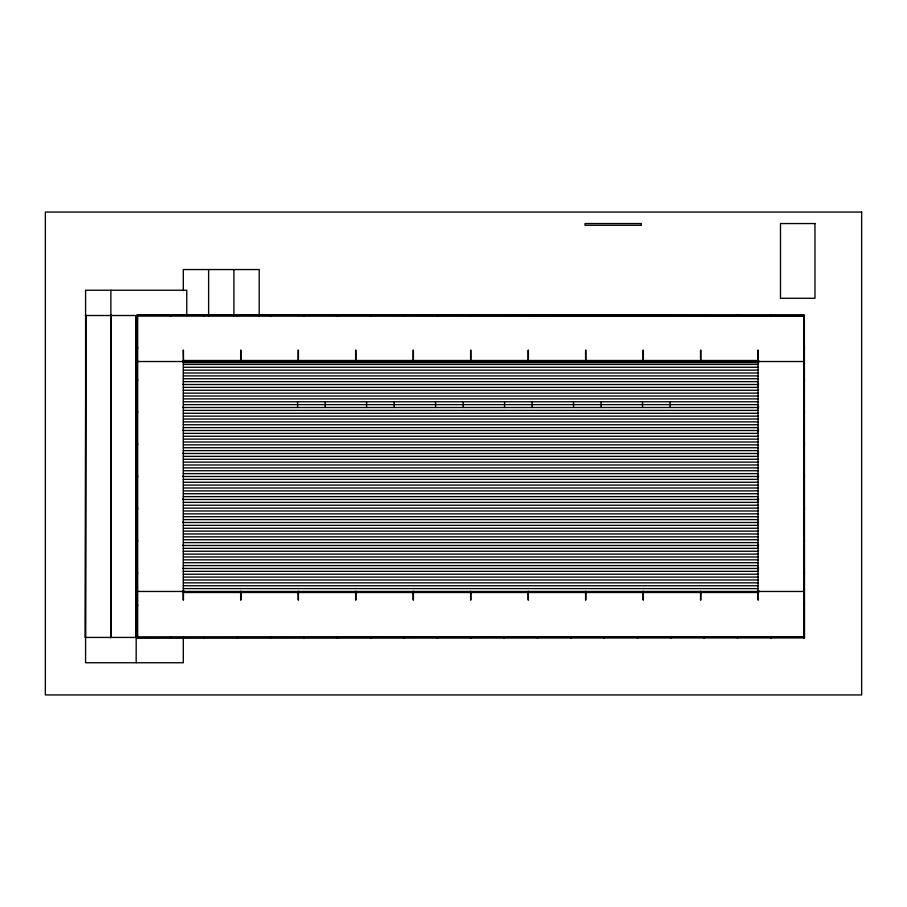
<?xml version="1.0" encoding="UTF-8"?>
<svg xmlns="http://www.w3.org/2000/svg" width="907" height="907" viewBox="0 0 907 907"><rect width="100%" height="100%" fill="white"/><g stroke="black" fill="none" stroke-linecap="round" stroke-linejoin="round"><path stroke-width="1.36" d="M85.417 315.511L804.509 315.534M804.362 315.738L137.127 315.33L804.362 315.33L804.509 637.802L136.98 637.802L136.98 315.194L804.169 315.251L804.169 637.746M136.98 315.874L804.169 315.817M136.98 347.381L137.671 347.381M803.817 347.381L804.509 347.381M136.98 348.073L137.671 348.073M803.817 348.073L804.509 348.073M758.173 360.487L183.316 360.487L183.316 592.498L758.173 592.498M183.951 360.895L182.681 360.895L182.681 362.154L183.951 362.154M757.538 360.895L758.808 360.895L758.808 362.154L757.538 362.154M183.69 361.145L182.942 361.145L183.69 361.893M137.331 361.519L804.169 361.519M758.037 361.655L758.309 350.238M183.316 362.562L758.173 362.562M183.316 364.399L758.173 364.399M183.316 367.267L758.173 367.267M183.316 370.147L758.173 370.147M183.316 373.015L758.173 373.015M183.316 375.895L758.173 375.895M183.316 378.763L758.173 378.763M136.98 379.568L137.671 379.568M803.817 379.568L804.509 379.568M136.98 380.26L137.671 380.26M803.817 380.26L804.509 380.26M183.316 381.643L758.173 381.643M183.69 384.149L182.942 384.149L183.69 384.885M183.316 384.511L758.173 384.511M183.316 387.391L758.173 387.391M183.316 390.271L758.173 390.271M183.316 393.139L758.173 393.139M183.316 396.019L758.173 396.019M183.316 398.887L758.173 398.887M183.316 401.767L758.173 401.767M183.316 404.635L758.173 404.635M183.69 407.141L182.942 407.141L183.69 407.889M183.316 407.515L758.173 407.515M183.316 410.383L758.173 410.383M136.98 411.767L137.671 411.767M803.817 411.767L804.509 411.767M136.98 412.458L137.671 412.458M803.817 412.458L804.509 412.458M183.316 413.263L758.173 413.263M183.316 416.132L758.173 416.132M183.316 419.011L758.173 419.011M183.316 421.88L758.173 421.88M183.316 424.759L758.173 424.759M183.316 427.628L758.173 427.628M183.69 430.133L182.942 430.133L183.69 430.882M183.316 430.508L758.173 430.508M183.316 433.376L758.173 433.376M183.316 436.256L758.173 436.256M183.316 439.124L758.173 439.124M183.316 442.004L758.173 442.004M136.98 443.954L137.671 443.954M803.817 443.954L804.509 443.954M136.98 444.645L137.671 444.645M803.817 444.645L804.509 444.645M183.316 444.872L758.173 444.872M183.316 447.752L758.173 447.752M183.316 450.62L758.173 450.62M183.69 453.126L182.942 453.126L183.69 453.874M183.316 453.5L758.173 453.5M183.316 456.38L758.173 456.38M183.316 459.248L758.173 459.248M183.316 462.128L758.173 462.128M183.316 464.996L758.173 464.996M183.316 467.876L758.173 467.876M183.316 470.744L758.173 470.744M183.316 473.624L758.173 473.624M136.98 476.152L137.671 476.152M183.69 476.118L182.942 476.118L183.69 476.867M803.817 476.152L804.509 476.152M183.316 476.492L758.173 476.492M136.98 476.844L137.671 476.844M803.817 476.844L804.509 476.844M183.316 479.372L758.173 479.372M183.316 482.241L758.173 482.241M183.316 485.12L758.173 485.12M183.316 487.989L758.173 487.989M183.316 490.868L758.173 490.868M183.316 493.737L758.173 493.737M183.316 496.617L758.173 496.617M183.69 499.111L182.942 499.111L183.69 499.859M183.316 499.485L758.173 499.485M183.316 502.365L758.173 502.365M183.316 505.233L758.173 505.233M183.316 508.113L758.173 508.113M136.98 508.339L137.671 508.339M803.817 508.339L804.509 508.339M136.98 509.031L137.671 509.031M803.817 509.031L804.509 509.031M183.316 510.981L758.173 510.981M183.316 513.861L758.173 513.861M183.316 516.729L758.173 516.729M183.316 519.609L758.173 519.609M183.69 522.115L182.942 522.115L183.69 522.851M183.316 522.489L758.173 522.489M183.316 525.357L758.173 525.357M183.316 528.237L758.173 528.237M183.316 531.105L758.173 531.105M183.316 533.985L758.173 533.985M183.316 536.853L758.173 536.853M183.316 539.733L758.173 539.733M136.98 540.538L137.671 540.538M803.817 540.538L804.509 540.538M136.98 541.218L137.671 541.218M803.817 541.218L804.509 541.218M183.316 542.601L758.173 542.601M183.69 545.107L182.942 545.107L183.69 545.855M183.316 545.481L758.173 545.481M183.316 548.35L758.173 548.35M183.316 551.229L758.173 551.229M183.316 554.098L758.173 554.098M183.316 556.977L758.173 556.977M183.316 559.846L758.173 559.846M183.316 562.725L758.173 562.725M183.316 565.594L758.173 565.594M183.69 568.099L182.942 568.099L183.69 568.848M183.316 568.474L758.173 568.474M183.316 571.342L758.173 571.342M136.98 572.725L137.671 572.725M803.817 572.725L804.509 572.725M136.98 573.417L137.671 573.417M803.817 573.417L804.509 573.417M183.316 574.222L758.173 574.222M183.316 577.09L758.173 577.09M183.316 579.97L758.173 579.97M183.316 582.838L758.173 582.838M183.316 585.718L758.173 585.718M183.316 588.586L758.173 588.586M183.951 590.831L182.681 590.831L182.681 592.101L183.951 592.101M757.538 590.831L758.808 590.831L758.808 592.101L757.538 592.101M183.69 591.092L182.942 591.092L183.69 591.84M137.331 591.466L804.169 591.466M211.422 592.101L212.691 592.101M240.174 592.101L241.432 592.101M268.914 592.101L270.173 592.101M297.655 592.101L298.925 592.101M326.395 592.101L327.665 592.101M355.147 592.101L356.406 592.101M383.888 592.101L385.146 592.101M412.628 592.101L413.887 592.101M441.369 592.101L442.639 592.101M470.109 592.101L471.379 592.101M498.861 592.101L500.12 592.101M527.602 592.101L528.86 592.101M556.342 592.101L557.612 592.101M585.083 592.101L586.353 592.101M613.824 592.101L615.093 592.101M642.575 592.101L643.834 592.101M671.316 592.101L672.575 592.101M700.057 592.101L701.326 592.101M728.797 592.101L730.067 592.101M136.98 604.912L137.671 604.912M803.817 604.912L804.509 604.912M136.98 605.604L137.671 605.604M803.817 605.604L804.509 605.604M136.98 637.111L804.509 637.111M804.362 637.258L137.127 637.655M85.417 637.428L804.509 637.451M803.817 315.534L803.817 637.802M771.165 315.194L771.165 315.874M771.165 637.111L771.165 637.802M770.825 315.251L770.825 315.817M770.825 637.168L770.825 637.746M770.474 315.194L770.474 315.874M770.474 637.111L770.474 637.802M758.309 591.33L758.309 599.958M758.037 350.238L758.037 599.958M737.822 315.194L737.822 315.874M737.822 637.111L737.822 637.802M737.482 315.251L737.482 315.817M737.482 637.168L737.482 637.746M737.13 315.194L737.13 315.874M737.13 637.111L737.13 637.802M704.478 315.194L704.478 315.874M704.478 637.111L704.478 637.802M704.138 315.251L704.138 315.817M704.138 637.168L704.138 637.746M703.798 315.194L703.798 315.874M703.798 637.111L703.798 637.802M700.828 350.238L700.828 360.26M700.828 591.33L700.828 599.958M700.555 350.238L700.555 360.26M700.555 591.33L700.555 599.958M671.146 315.194L671.146 315.874M671.146 637.111L671.146 637.802M670.795 315.251L670.795 315.817M670.795 637.168L670.795 637.746M670.454 315.194L670.454 315.874M670.454 637.111L670.454 637.802M670.103 402.402L670.103 407.515M643.346 350.238L643.346 360.26M643.346 591.33L643.346 599.958M643.063 350.238L643.063 360.26M643.063 591.33L643.063 599.958M642.519 402.402L642.519 407.515M637.802 315.194L637.802 315.874M637.802 637.111L637.802 637.802M637.451 315.251L637.451 315.817M637.451 637.168L637.451 637.746M637.111 315.194L637.111 315.874M637.111 637.111L637.111 637.802M604.459 315.194L604.459 315.874M604.459 637.111L604.459 637.802M604.119 315.251L604.119 315.817M604.119 637.168L604.119 637.746M603.767 315.194L603.767 315.874M603.767 637.111L603.767 637.802M601.126 402.402L601.126 407.515M585.854 350.238L585.854 360.26M585.854 591.33L585.854 599.958M585.582 350.238L585.582 360.26M585.582 591.33L585.582 599.958M573.53 402.402L573.53 407.515M571.115 315.194L571.115 315.874M571.115 637.111L571.115 637.802M570.775 315.251L570.775 315.817M570.775 637.168L570.775 637.746M570.424 315.194L570.424 315.874M570.424 637.111L570.424 637.802M537.772 315.194L537.772 315.874M537.772 637.111L537.772 637.802M537.432 315.251L537.432 315.817M537.432 637.168L537.432 637.746M537.08 315.194L537.08 315.874M537.08 637.111L537.08 637.802M532.137 402.402L532.137 407.515M528.373 350.238L528.373 360.26M528.373 591.33L528.373 599.958M528.089 350.238L528.089 360.26M528.089 591.33L528.089 599.958M504.553 402.402L504.553 407.515M504.428 315.194L504.428 315.874M504.428 637.111L504.428 637.802M504.088 315.251L504.088 315.817M504.088 637.168L504.088 637.746M503.748 315.194L503.748 315.874M503.748 637.111L503.748 637.802M471.096 315.194L471.096 315.874M471.096 637.111L471.096 637.802M470.88 350.238L470.88 360.26M470.88 591.33L470.88 599.958M470.744 315.251L470.744 315.817M470.744 637.168L470.744 637.746M470.608 350.238L470.608 360.26M470.608 591.33L470.608 599.958M470.404 315.194L470.404 315.874M470.404 637.111L470.404 637.802M463.16 402.402L463.16 407.515M437.752 315.194L437.752 315.874M437.752 637.111L437.752 637.802M437.401 315.251L437.401 315.817M437.401 637.168L437.401 637.746M437.061 315.194L437.061 315.874M437.061 637.111L437.061 637.802M435.564 402.402L435.564 407.515M413.399 350.238L413.399 360.26M413.399 591.33L413.399 599.958M413.127 350.238L413.127 360.26M413.127 591.33L413.127 599.958M404.409 315.194L404.409 315.874M404.409 637.111L404.409 637.802M404.057 315.251L404.057 315.817M404.057 637.168L404.057 637.746M403.717 315.194L403.717 315.874M403.717 637.111L403.717 637.802M394.171 402.402L394.171 407.515M371.065 315.194L371.065 315.874M371.065 637.111L371.065 637.802M370.725 315.251L370.725 315.817M370.725 637.168L370.725 637.746M370.373 315.194L370.373 315.874M370.373 637.111L370.373 637.802M366.587 402.402L366.587 407.515M355.907 350.238L355.907 360.26M355.907 591.33L355.907 599.958M355.635 350.238L355.635 360.26M355.635 591.33L355.635 599.958M337.721 315.194L337.721 315.874M337.721 637.111L337.721 637.802M337.381 315.251L337.381 315.817M337.381 637.168L337.381 637.746M337.03 315.194L337.03 315.874M337.03 637.111L337.03 637.802M325.194 402.402L325.194 407.515M304.378 315.194L304.378 315.874M304.378 637.111L304.378 637.802M304.038 315.251L304.038 315.817M304.038 637.168L304.038 637.746M303.686 315.194L303.686 315.874M303.686 637.111L303.686 637.802M298.426 350.238L298.426 360.26M298.426 591.33L298.426 599.958M298.154 350.238L298.154 360.26M298.154 591.33L298.154 599.958M297.598 402.402L297.598 407.515M271.034 315.194L271.034 315.874M271.034 637.111L271.034 637.802M270.694 315.251L270.694 315.817M270.694 637.168L270.694 637.746M270.354 315.194L270.354 315.874M270.354 637.111L270.354 637.802M259.198 316.135L259.198 269.549L183.316 269.549L183.316 290.728M240.945 350.238L240.945 360.26M240.945 591.33L240.945 599.958M240.661 350.238L240.661 360.26M240.661 591.33L240.661 599.958M237.702 315.194L237.702 315.874M237.702 637.111L237.702 637.802M237.351 315.251L237.351 315.817M237.351 637.168L237.351 637.746M237.01 315.194L237.01 315.874M237.01 637.111L237.01 637.802M233.904 269.549L233.904 316.135M208.61 269.549L208.61 316.135M204.358 315.194L204.358 315.874M204.358 637.111L204.358 637.802M204.007 315.251L204.007 315.817M204.007 637.168L204.007 637.746M203.667 315.194L203.667 315.874M203.667 637.111L203.667 637.802M186.763 315.534L186.763 290.24L85.587 290.24L85.587 662.745L183.316 662.745L183.316 637.451M183.452 350.238L183.452 361.655L183.18 350.238M183.452 591.33L183.452 599.958M183.18 591.33L183.18 599.958M171.015 315.194L171.015 315.874M171.015 637.111L171.015 637.802M170.675 315.251L170.675 315.817M170.675 637.168L170.675 637.746M170.323 315.194L170.323 315.874M170.323 637.111L170.323 637.802M137.671 315.194L137.671 637.802M137.331 315.251L137.331 637.746M136.345 315.511L136.175 662.745M136.005 315.511L136.005 637.474M110.881 290.24L110.881 637.451M861.65 212.057L45.35 212.057L45.35 694.943L861.65 694.943L861.65 212.057M641.362 223.553L585.026 223.553L585.026 225.276L641.362 225.276L641.362 223.553M814.974 223.553L780.485 223.553L780.485 298.29L814.974 298.29L814.974 223.553M85.791 315.33L85.394 637.655L85.791 315.33M111.085 315.33L110.688 637.655L111.085 315.33M758.547 361.145L757.798 361.893L758.547 361.145M758.547 384.149L757.798 384.885L758.547 384.149M758.547 407.141L757.798 407.889L758.547 407.141M758.547 430.133L757.798 430.882L758.547 430.133M758.547 453.126L757.798 453.874L758.547 453.126M758.547 476.118L757.798 476.867L758.547 476.118M758.547 499.111L757.798 499.859L758.547 499.111M758.547 522.115L757.798 522.851L758.547 522.115M758.547 545.107L757.798 545.855L758.547 545.107M758.547 568.099L757.798 568.848L758.547 568.099M758.547 591.092L757.798 591.84L758.547 591.092"/></g></svg>
